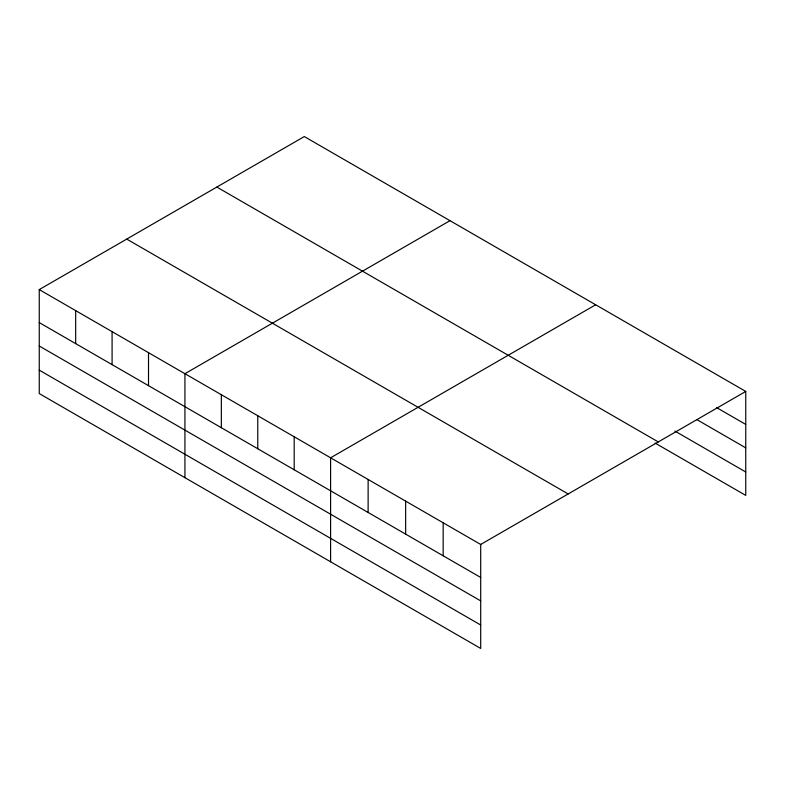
<?xml version="1.0" encoding="UTF-8"?>
<svg xmlns="http://www.w3.org/2000/svg" width="785" height="785" viewBox="0 0 785 785"><rect width="100%" height="100%" fill="white"/><g stroke="black" fill="none" stroke-linecap="round" stroke-linejoin="round"><path stroke-width="1.18" d="M39.25 289.596L480.695 544.456L480.695 648.439L39.25 393.57L39.25 289.596L304.305 136.561L745.75 391.43L745.75 495.404L655.073 443.054M449.982 220.673L184.926 373.699L184.926 477.673M595.658 304.776L330.603 457.802L330.603 561.785M480.695 544.456L745.75 391.43M716.568 407.572L745.75 424.43M696.766 419.563L745.75 447.852M674.874 431.063L745.75 471.981M216.837 187.065L658.281 441.926M126.719 239.091L568.163 493.961M39.25 322.586L480.695 577.456M39.25 346.008L480.695 600.878M39.25 370.147L480.695 625.007M443.172 522.79L443.172 555.79M405.649 501.134L405.649 534.124M368.126 479.468L368.126 512.468M294.189 436.774L294.189 469.773M257.765 415.756L257.765 448.745M221.35 394.727L221.35 427.717M148.512 352.671L148.512 385.671M112.088 331.643L112.088 364.642M75.674 310.615L75.674 343.614"/></g></svg>
